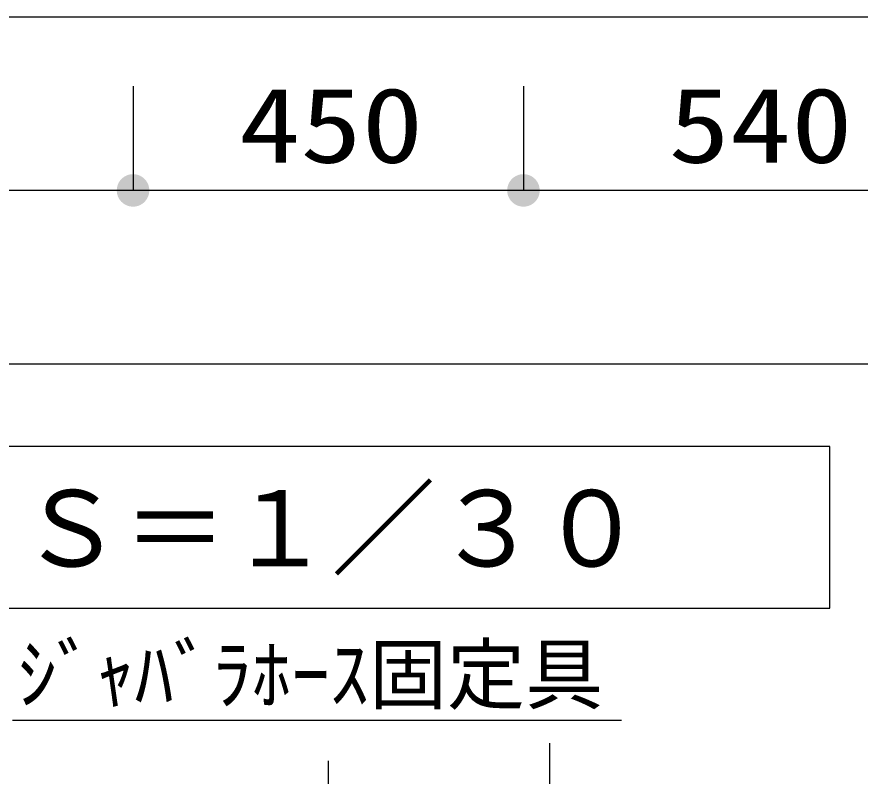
# Model space of a CAD drawing. Units: millimetres, scale not verified. Extents: x -22790 to 8910, y -6308 to 6308.
# Drawn here: x -4730 to -3758, y -1568 to -693 of the extents above; entities that cross this region are included whole.
import ezdxf
from ezdxf.enums import TextEntityAlignment as Align

# ---------------------------------------------------------------- set-up
doc = ezdxf.new("R2010")
doc.units = ezdxf.units.MM
doc.header["$LTSCALE"] = 30
doc.linetypes.add('CHAIN1', pattern=[8, 5, -1, 1, -1])
doc.linetypes.add('DASHED1', pattern=[1.8, 1.2, -0.6])
for name, color, linetype, lineweight in [('0-2_空気管', 3, 'Continuous', 25), ('0-5_機器', 3, 'Continuous', 25), ('0-6_文字', 3, 'Continuous', 25), ('0-C_07', 3, 'Continuous', 25), ('1-4_00クル-フ-6寸法', 132, 'Continuous', 25)]:
    doc.layers.add(name, color=color, linetype=linetype, lineweight=lineweight)
doc.styles.add('ＭＳ ゴシック', font='')
doc.styles.get('ＭＳ ゴシック').set_extended_font_data('MS Gothic')

msp = doc.modelspace()

# ---------------------------------------------------------------- linework, layer by layer
at = {"layer": '0-2_空気管', "linetype": 'CHAIN1'}
msp.add_line((-4115.8, -1529.73), (-4115.8, -1970.96), dxfattribs=at)
at = {"layer": '0-5_機器'}
msp.add_lwpolyline([(-3792.7, -1374.03), (-3792.7, -1187.72), (-5822.03, -1187.72), (-5822.03, -1374.03)], close=True, dxfattribs=at)
at = {"layer": '0-6_文字'}
msp.add_line((-4032.93, -1503.45), (-4734.69, -1503.45), dxfattribs=at)
at = {"layer": '0-C_07', "linetype": 'DASHED1'}
msp.add_line((-4370.8, -1549.92), (-4370.8, -3817.39), dxfattribs=at)
at = {"layer": '1-4_00クル-フ-6寸法', "color": 4}
for p, q in [((-6105.8, -692.59), (-3705.8, -692.59)), ((-4595.8, -772.59), (-4595.8, -892.59)), ((-4595.8, -772.59), (-4595.8, -892.59)), ((-4145.8, -772.59), (-4145.8, -892.59)), ((-4145.8, -772.59), (-4145.8, -892.59)), ((-4595.8, -892.59), (-5325.8, -892.59)), ((-4145.8, -892.59), (-4595.8, -892.59)), ((-3605.8, -892.59), (-4145.8, -892.59)), ((-6205.8, -1092.59), (-3605.8, -1092.59))]:
    msp.add_line(p, q, dxfattribs=at)
at = {"layer": '1-4_00クル-フ-6寸法'}
for points in [[(-4595.8, -892.59), (-4601.59, -874.75), (-4599.31, -874.17)], [(-4595.8, -892.59), (-4601.59, -874.75), (-4599.31, -874.17)], [(-4595.8, -892.59), (-4599.31, -874.17), (-4596.98, -873.87)], [(-4595.8, -892.59), (-4599.31, -874.17), (-4596.98, -873.87)], [(-4595.8, -892.59), (-4596.98, -873.87), (-4594.62, -873.87)], [(-4595.8, -892.59), (-4596.98, -873.87), (-4594.62, -873.87)], [(-4595.8, -892.59), (-4594.62, -873.87), (-4592.28, -874.17)], [(-4595.8, -892.59), (-4594.62, -873.87), (-4592.28, -874.17)], [(-4595.8, -892.59), (-4592.28, -874.17), (-4590, -874.75)], [(-4595.8, -892.59), (-4592.28, -874.17), (-4590, -874.75)], [(-4145.8, -892.59), (-4151.59, -874.75), (-4149.31, -874.17)], [(-4145.8, -892.59), (-4151.59, -874.75), (-4149.31, -874.17)], [(-4145.8, -892.59), (-4149.31, -874.17), (-4146.98, -873.87)], [(-4145.8, -892.59), (-4149.31, -874.17), (-4146.98, -873.87)], [(-4145.8, -892.59), (-4146.98, -873.87), (-4144.62, -873.87)], [(-4145.8, -892.59), (-4146.98, -873.87), (-4144.62, -873.87)], [(-4145.8, -892.59), (-4144.62, -873.87), (-4142.28, -874.17)], [(-4145.8, -892.59), (-4144.62, -873.87), (-4142.28, -874.17)], [(-4145.8, -892.59), (-4142.28, -874.17), (-4140, -874.75)], [(-4145.8, -892.59), (-4142.28, -874.17), (-4140, -874.75)], [(-4595.8, -892.59), (-4613.23, -885.68), (-4612.23, -883.55)], [(-4595.8, -892.59), (-4613.23, -885.68), (-4612.23, -883.55)], [(-4595.8, -892.59), (-4612.23, -883.55), (-4610.97, -881.57)], [(-4595.8, -892.59), (-4612.23, -883.55), (-4610.97, -881.57)], [(-4595.8, -892.59), (-4610.97, -881.57), (-4609.47, -879.75)], [(-4595.8, -892.59), (-4610.97, -881.57), (-4609.47, -879.75)], [(-4595.8, -892.59), (-4609.47, -879.75), (-4607.75, -878.14)], [(-4595.8, -892.59), (-4609.47, -879.75), (-4607.75, -878.14)], [(-4595.8, -892.59), (-4607.75, -878.14), (-4605.84, -876.76)], [(-4595.8, -892.59), (-4607.75, -878.14), (-4605.84, -876.76)], [(-4595.8, -892.59), (-4605.84, -876.76), (-4603.78, -875.62)], [(-4595.8, -892.59), (-4605.84, -876.76), (-4603.78, -875.62)], [(-4595.8, -892.59), (-4603.78, -875.62), (-4601.59, -874.75)], [(-4595.8, -892.59), (-4603.78, -875.62), (-4601.59, -874.75)], [(-4595.8, -892.59), (-4590, -874.75), (-4587.81, -875.62)], [(-4595.8, -892.59), (-4590, -874.75), (-4587.81, -875.62)], [(-4595.8, -892.59), (-4587.81, -875.62), (-4585.75, -876.76)], [(-4595.8, -892.59), (-4587.81, -875.62), (-4585.75, -876.76)], [(-4595.8, -892.59), (-4585.75, -876.76), (-4583.85, -878.14)], [(-4595.8, -892.59), (-4585.75, -876.76), (-4583.85, -878.14)], [(-4595.8, -892.59), (-4583.85, -878.14), (-4582.13, -879.75)], [(-4595.8, -892.59), (-4583.85, -878.14), (-4582.13, -879.75)], [(-4595.8, -892.59), (-4582.13, -879.75), (-4580.63, -881.57)], [(-4595.8, -892.59), (-4582.13, -879.75), (-4580.63, -881.57)], [(-4595.8, -892.59), (-4580.63, -881.57), (-4579.37, -883.55)], [(-4595.8, -892.59), (-4580.63, -881.57), (-4579.37, -883.55)], [(-4595.8, -892.59), (-4579.37, -883.55), (-4578.36, -885.68)], [(-4595.8, -892.59), (-4579.37, -883.55), (-4578.36, -885.68)], [(-4145.8, -892.59), (-4163.23, -885.68), (-4162.23, -883.55)], [(-4145.8, -892.59), (-4163.23, -885.68), (-4162.23, -883.55)], [(-4145.8, -892.59), (-4162.23, -883.55), (-4160.97, -881.57)], [(-4145.8, -892.59), (-4162.23, -883.55), (-4160.97, -881.57)], [(-4145.8, -892.59), (-4160.97, -881.57), (-4159.47, -879.75)], [(-4145.8, -892.59), (-4160.97, -881.57), (-4159.47, -879.75)], [(-4145.8, -892.59), (-4159.47, -879.75), (-4157.75, -878.14)], [(-4145.8, -892.59), (-4159.47, -879.75), (-4157.75, -878.14)], [(-4145.8, -892.59), (-4157.75, -878.14), (-4155.84, -876.76)], [(-4145.8, -892.59), (-4157.75, -878.14), (-4155.84, -876.76)], [(-4145.8, -892.59), (-4155.84, -876.76), (-4153.78, -875.62)], [(-4145.8, -892.59), (-4155.84, -876.76), (-4153.78, -875.62)], [(-4145.8, -892.59), (-4153.78, -875.62), (-4151.59, -874.75)], [(-4145.8, -892.59), (-4153.78, -875.62), (-4151.59, -874.75)], [(-4145.8, -892.59), (-4140, -874.75), (-4137.81, -875.62)], [(-4145.8, -892.59), (-4140, -874.75), (-4137.81, -875.62)], [(-4145.8, -892.59), (-4137.81, -875.62), (-4135.75, -876.76)], [(-4145.8, -892.59), (-4137.81, -875.62), (-4135.75, -876.76)], [(-4145.8, -892.59), (-4135.75, -876.76), (-4133.85, -878.14)], [(-4145.8, -892.59), (-4135.75, -876.76), (-4133.85, -878.14)], [(-4145.8, -892.59), (-4133.85, -878.14), (-4132.13, -879.75)], [(-4145.8, -892.59), (-4133.85, -878.14), (-4132.13, -879.75)], [(-4145.8, -892.59), (-4132.13, -879.75), (-4130.63, -881.57)], [(-4145.8, -892.59), (-4132.13, -879.75), (-4130.63, -881.57)], [(-4145.8, -892.59), (-4130.63, -881.57), (-4129.37, -883.55)], [(-4145.8, -892.59), (-4130.63, -881.57), (-4129.37, -883.55)], [(-4145.8, -892.59), (-4129.37, -883.55), (-4128.36, -885.68)], [(-4145.8, -892.59), (-4129.37, -883.55), (-4128.36, -885.68)], [(-4595.8, -892.59), (-4614.55, -892.59), (-4614.4, -890.24)], [(-4595.8, -892.59), (-4614.55, -892.59), (-4614.4, -890.24)], [(-4595.8, -892.59), (-4614.4, -894.94), (-4614.55, -892.59)], [(-4595.8, -892.59), (-4614.4, -894.94), (-4614.55, -892.59)], [(-4595.8, -892.59), (-4614.4, -890.24), (-4613.96, -887.92)], [(-4595.8, -892.59), (-4614.4, -890.24), (-4613.96, -887.92)], [(-4595.8, -892.59), (-4613.96, -897.25), (-4614.4, -894.94)], [(-4595.8, -892.59), (-4613.96, -897.25), (-4614.4, -894.94)], [(-4595.8, -892.59), (-4613.96, -887.92), (-4613.23, -885.68)], [(-4595.8, -892.59), (-4613.96, -887.92), (-4613.23, -885.68)], [(-4595.8, -892.59), (-4613.23, -899.49), (-4613.96, -897.25)], [(-4595.8, -892.59), (-4613.23, -899.49), (-4613.96, -897.25)], [(-4595.8, -892.59), (-4612.23, -901.62), (-4613.23, -899.49)], [(-4595.8, -892.59), (-4612.23, -901.62), (-4613.23, -899.49)], [(-4595.8, -892.59), (-4610.97, -903.61), (-4612.23, -901.62)], [(-4595.8, -892.59), (-4610.97, -903.61), (-4612.23, -901.62)], [(-4595.8, -892.59), (-4609.47, -905.42), (-4610.97, -903.61)], [(-4595.8, -892.59), (-4609.47, -905.42), (-4610.97, -903.61)], [(-4595.8, -892.59), (-4607.75, -907.03), (-4609.47, -905.42)], [(-4595.8, -892.59), (-4607.75, -907.03), (-4609.47, -905.42)], [(-4595.8, -892.59), (-4605.84, -908.42), (-4607.75, -907.03)], [(-4595.8, -892.59), (-4605.84, -908.42), (-4607.75, -907.03)], [(-4595.8, -892.59), (-4603.78, -909.55), (-4605.84, -908.42)], [(-4595.8, -892.59), (-4603.78, -909.55), (-4605.84, -908.42)], [(-4595.8, -892.59), (-4601.59, -910.42), (-4603.78, -909.55)], [(-4595.8, -892.59), (-4601.59, -910.42), (-4603.78, -909.55)], [(-4595.8, -892.59), (-4599.31, -911), (-4601.59, -910.42)], [(-4595.8, -892.59), (-4599.31, -911), (-4601.59, -910.42)], [(-4595.8, -892.59), (-4596.98, -911.3), (-4599.31, -911)], [(-4595.8, -892.59), (-4596.98, -911.3), (-4599.31, -911)], [(-4595.8, -892.59), (-4594.62, -911.3), (-4596.98, -911.3)], [(-4595.8, -892.59), (-4594.62, -911.3), (-4596.98, -911.3)], [(-4595.8, -892.59), (-4578.36, -885.68), (-4577.64, -887.92)], [(-4595.8, -892.59), (-4578.36, -885.68), (-4577.64, -887.92)], [(-4595.8, -892.59), (-4577.64, -887.92), (-4577.2, -890.24)], [(-4595.8, -892.59), (-4577.64, -887.92), (-4577.2, -890.24)], [(-4595.8, -892.59), (-4577.2, -890.24), (-4577.05, -892.59)], [(-4595.8, -892.59), (-4577.2, -890.24), (-4577.05, -892.59)], [(-4595.8, -892.59), (-4592.28, -911), (-4594.62, -911.3)], [(-4595.8, -892.59), (-4590, -910.42), (-4592.28, -911)], [(-4595.8, -892.59), (-4587.81, -909.55), (-4590, -910.42)], [(-4595.8, -892.59), (-4585.75, -908.42), (-4587.81, -909.55)], [(-4595.8, -892.59), (-4583.85, -907.03), (-4585.75, -908.42)], [(-4595.8, -892.59), (-4582.13, -905.42), (-4583.85, -907.03)], [(-4595.8, -892.59), (-4580.63, -903.61), (-4582.13, -905.42)], [(-4595.8, -892.59), (-4579.37, -901.62), (-4580.63, -903.61)], [(-4595.8, -892.59), (-4578.36, -899.49), (-4579.37, -901.62)], [(-4595.8, -892.59), (-4577.64, -897.25), (-4578.36, -899.49)], [(-4595.8, -892.59), (-4577.2, -894.94), (-4577.64, -897.25)], [(-4595.8, -892.59), (-4577.05, -892.59), (-4577.2, -894.94)], [(-4595.8, -892.59), (-4592.28, -911), (-4594.62, -911.3)], [(-4595.8, -892.59), (-4590, -910.42), (-4592.28, -911)], [(-4595.8, -892.59), (-4587.81, -909.55), (-4590, -910.42)], [(-4595.8, -892.59), (-4585.75, -908.42), (-4587.81, -909.55)], [(-4595.8, -892.59), (-4583.85, -907.03), (-4585.75, -908.42)], [(-4595.8, -892.59), (-4582.13, -905.42), (-4583.85, -907.03)], [(-4595.8, -892.59), (-4580.63, -903.61), (-4582.13, -905.42)], [(-4595.8, -892.59), (-4579.37, -901.62), (-4580.63, -903.61)], [(-4595.8, -892.59), (-4578.36, -899.49), (-4579.37, -901.62)], [(-4595.8, -892.59), (-4577.64, -897.25), (-4578.36, -899.49)], [(-4595.8, -892.59), (-4577.2, -894.94), (-4577.64, -897.25)], [(-4595.8, -892.59), (-4577.05, -892.59), (-4577.2, -894.94)], [(-4145.8, -892.59), (-4164.55, -892.59), (-4164.4, -890.24)], [(-4145.8, -892.59), (-4164.55, -892.59), (-4164.4, -890.24)], [(-4145.8, -892.59), (-4164.4, -894.94), (-4164.55, -892.59)], [(-4145.8, -892.59), (-4164.4, -894.94), (-4164.55, -892.59)], [(-4145.8, -892.59), (-4164.4, -890.24), (-4163.96, -887.92)], [(-4145.8, -892.59), (-4164.4, -890.24), (-4163.96, -887.92)], [(-4145.8, -892.59), (-4163.96, -897.25), (-4164.4, -894.94)], [(-4145.8, -892.59), (-4163.96, -897.25), (-4164.4, -894.94)], [(-4145.8, -892.59), (-4163.96, -887.92), (-4163.23, -885.68)], [(-4145.8, -892.59), (-4163.96, -887.92), (-4163.23, -885.68)], [(-4145.8, -892.59), (-4163.23, -899.49), (-4163.96, -897.25)], [(-4145.8, -892.59), (-4163.23, -899.49), (-4163.96, -897.25)], [(-4145.8, -892.59), (-4162.23, -901.62), (-4163.23, -899.49)], [(-4145.8, -892.59), (-4162.23, -901.62), (-4163.23, -899.49)], [(-4145.8, -892.59), (-4160.97, -903.61), (-4162.23, -901.62)], [(-4145.8, -892.59), (-4160.97, -903.61), (-4162.23, -901.62)], [(-4145.8, -892.59), (-4159.47, -905.42), (-4160.97, -903.61)], [(-4145.8, -892.59), (-4159.47, -905.42), (-4160.97, -903.61)], [(-4145.8, -892.59), (-4157.75, -907.03), (-4159.47, -905.42)], [(-4145.8, -892.59), (-4157.75, -907.03), (-4159.47, -905.42)], [(-4145.8, -892.59), (-4155.84, -908.42), (-4157.75, -907.03)], [(-4145.8, -892.59), (-4155.84, -908.42), (-4157.75, -907.03)], [(-4145.8, -892.59), (-4153.78, -909.55), (-4155.84, -908.42)], [(-4145.8, -892.59), (-4153.78, -909.55), (-4155.84, -908.42)], [(-4145.8, -892.59), (-4151.59, -910.42), (-4153.78, -909.55)], [(-4145.8, -892.59), (-4151.59, -910.42), (-4153.78, -909.55)], [(-4145.8, -892.59), (-4149.31, -911), (-4151.59, -910.42)], [(-4145.8, -892.59), (-4149.31, -911), (-4151.59, -910.42)], [(-4145.8, -892.59), (-4146.98, -911.3), (-4149.31, -911)], [(-4145.8, -892.59), (-4146.98, -911.3), (-4149.31, -911)], [(-4145.8, -892.59), (-4144.62, -911.3), (-4146.98, -911.3)], [(-4145.8, -892.59), (-4144.62, -911.3), (-4146.98, -911.3)], [(-4145.8, -892.59), (-4128.36, -885.68), (-4127.64, -887.92)], [(-4145.8, -892.59), (-4128.36, -885.68), (-4127.64, -887.92)], [(-4145.8, -892.59), (-4127.64, -887.92), (-4127.2, -890.24)], [(-4145.8, -892.59), (-4127.64, -887.92), (-4127.2, -890.24)], [(-4145.8, -892.59), (-4127.2, -890.24), (-4127.05, -892.59)], [(-4145.8, -892.59), (-4127.2, -890.24), (-4127.05, -892.59)], [(-4145.8, -892.59), (-4142.28, -911), (-4144.62, -911.3)], [(-4145.8, -892.59), (-4140, -910.42), (-4142.28, -911)], [(-4145.8, -892.59), (-4137.81, -909.55), (-4140, -910.42)], [(-4145.8, -892.59), (-4135.75, -908.42), (-4137.81, -909.55)], [(-4145.8, -892.59), (-4133.85, -907.03), (-4135.75, -908.42)], [(-4145.8, -892.59), (-4132.13, -905.42), (-4133.85, -907.03)], [(-4145.8, -892.59), (-4130.63, -903.61), (-4132.13, -905.42)], [(-4145.8, -892.59), (-4129.37, -901.62), (-4130.63, -903.61)], [(-4145.8, -892.59), (-4128.36, -899.49), (-4129.37, -901.62)], [(-4145.8, -892.59), (-4127.64, -897.25), (-4128.36, -899.49)], [(-4145.8, -892.59), (-4127.2, -894.94), (-4127.64, -897.25)], [(-4145.8, -892.59), (-4127.05, -892.59), (-4127.2, -894.94)], [(-4145.8, -892.59), (-4142.28, -911), (-4144.62, -911.3)], [(-4145.8, -892.59), (-4140, -910.42), (-4142.28, -911)], [(-4145.8, -892.59), (-4137.81, -909.55), (-4140, -910.42)], [(-4145.8, -892.59), (-4135.75, -908.42), (-4137.81, -909.55)], [(-4145.8, -892.59), (-4133.85, -907.03), (-4135.75, -908.42)], [(-4145.8, -892.59), (-4132.13, -905.42), (-4133.85, -907.03)], [(-4145.8, -892.59), (-4130.63, -903.61), (-4132.13, -905.42)], [(-4145.8, -892.59), (-4129.37, -901.62), (-4130.63, -903.61)], [(-4145.8, -892.59), (-4128.36, -899.49), (-4129.37, -901.62)], [(-4145.8, -892.59), (-4127.64, -897.25), (-4128.36, -899.49)], [(-4145.8, -892.59), (-4127.2, -894.94), (-4127.64, -897.25)], [(-4145.8, -892.59), (-4127.05, -892.59), (-4127.2, -894.94)]]:
    msp.add_solid(points, dxfattribs=at)

# ---------------------------------------------------------------- texts
at = {"layer": '0-5_機器', "color": 4, "style": 'ＭＳ ゴシック'}
msp.add_text('Ｓ＝１／３０', height=87.98, dxfattribs=at).set_placement((-4727.23, -1352.33), align=Align.BOTTOM_LEFT)
at = {"layer": '0-6_文字', "color": 4, "style": 'ＭＳ ゴシック'}
msp.add_text('ｼﾞｬﾊﾞﾗﾎｰｽ固定具', height=65.98, dxfattribs=at).set_placement((-4728.83, -1503.18), align=Align.BOTTOM_LEFT)
at = {"layer": '1-4_00クル-フ-6寸法', "color": 3, "style": 'ＭＳ ゴシック', "width": 1.2}
for s, p in [('450', (-4473.65, -886.74)), ('540', (-3978.65, -886.74))]:
    msp.add_text(s, height=86.66, dxfattribs=at).set_placement(p, align=Align.BOTTOM_LEFT)

doc.saveas('drawing.dxf')
